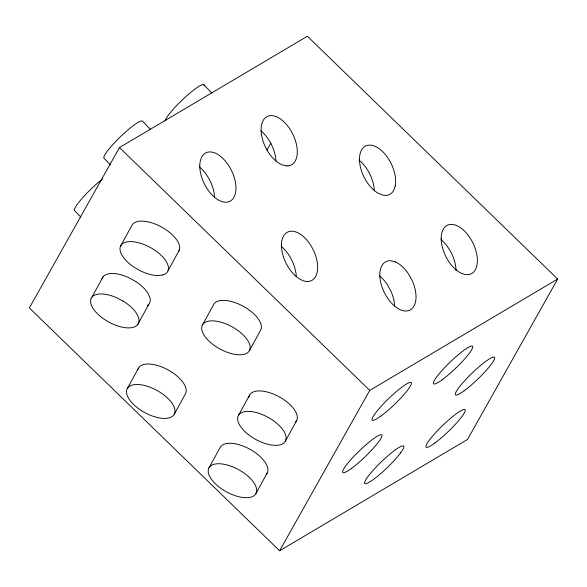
<?xml version="1.0" encoding="UTF-8"?>
<svg xmlns="http://www.w3.org/2000/svg" width="587" height="587" viewBox="0 0 587 587"><rect width="100%" height="100%" fill="white"/><g stroke="black" fill="none" stroke-linecap="round" stroke-linejoin="round"><path stroke-width="0.88" d="M91.983 297.103L103.195 276.616M120.394 246.474L131.605 225.995A26.767 12.65 28.7 0 1 161.484 226.978A26.767 12.65 28.7 0 1 178.47 251.625M137.622 324.743L148.834 304.257M168.051 270.651L179.262 250.172M127.313 388.543L138.525 368.064M202.471 324.919L213.683 304.433A26.767 12.65 28.7 0 1 243.326 306.319A26.767 12.65 28.7 0 1 260.577 330.254L249.365 350.74A26.767 12.65 28.7 0 1 208.825 340.922A26.767 12.65 28.7 0 1 219.56 321.823A26.767 12.65 28.7 0 1 249.365 350.74M174.2 414.363A26.767 12.65 28.7 0 0 144.402 385.446A26.767 12.65 28.7 0 0 133.667 404.553A26.767 12.65 28.7 0 0 174.2 414.363L185.419 393.884A26.767 12.65 28.7 0 0 166.62 369.128A26.767 12.65 28.7 0 0 137.916 369.612M209.009 467.81L220.22 447.331A26.767 12.65 28.7 0 1 251.383 450.075A26.767 12.65 28.7 0 1 266.102 474.479M238.425 415.449L249.636 394.97M255.895 493.63A26.767 12.65 28.7 0 0 226.098 464.713A26.767 12.65 28.7 0 0 215.363 483.813A26.767 12.65 28.7 0 0 255.895 493.63L267.107 473.151M285.319 441.27A26.767 12.65 28.7 0 0 255.514 412.36A26.767 12.65 28.7 0 0 244.786 431.46A26.767 12.65 28.7 0 0 285.319 441.27L296.53 420.791M119.477 147.55L29.35 307.948L279.617 550.767L467.523 439.45L557.65 279.052L307.383 36.233L119.477 147.55L369.751 390.377L557.65 279.052M266.828 150.389L270.856 143.221M279.617 550.767L369.751 390.377M203.74 84.675L211.87 93.135M150.536 129.47L142.399 121.01A26.767 4.102 -43.9 0 0 119.403 137.747A26.767 4.102 -43.9 0 0 104.17 158.373L110.429 164.881M80.786 217.058L74.534 210.55A26.767 4.102 -43.9 0 1 96.4 184.142L101.316 180.004A26.767 4.102 -43.9 0 1 102.637 178.962M441.006 239.621A27.039 15.137 63.7 0 1 456.04 270.673M281.29 246.43A27.039 15.137 63.7 0 1 296.296 276.624M379.496 275.817A27.039 15.137 63.7 0 1 387.515 284.974L390.883 291.159A27.039 15.137 63.7 0 1 394.669 305.922M358.906 160.031A27.039 15.137 63.7 0 1 374.33 190.878M165.152 120.893A26.767 4.102 -43.9 0 1 185.822 96.635A26.767 4.102 -43.9 0 1 204.093 85.812M199.595 167.163A27.039 15.137 63.7 0 1 214.6 197.357M260.87 130.776A27.039 15.137 63.7 0 1 275.934 160.941M248.881 397.37A26.767 12.65 28.7 0 1 278.509 396.438A26.767 12.65 28.7 0 1 295.518 422.119M147.564 305.431A26.767 12.65 28.7 0 0 149.883 297.477L147.953 293.236A26.767 12.65 28.7 0 0 134.225 280.579L128.039 277.335A26.767 12.65 28.7 0 0 102.035 278.81M395.227 185.976L393.598 190.526A27.039 15.137 63.7 0 1 382.951 195.133L378.299 193.306A27.039 15.137 63.7 0 1 359.501 158.204A27.039 15.137 63.7 0 1 380.002 149.325A27.039 15.137 63.7 0 1 395.227 185.976M400.583 452.915L397.186 457.156A27.039 4.138 -43.9 0 1 368.313 482.741A27.039 4.138 -43.9 0 1 374.058 469.248A27.039 4.138 -43.9 0 1 401.926 446.017L403.57 445.915A27.039 4.138 -43.9 0 1 400.583 452.915M162.606 274.995L157.888 275.545A26.767 12.65 28.7 0 1 139.721 270.49L133.704 266.953A26.767 12.65 28.7 0 1 123.373 243.128A26.767 12.65 28.7 0 1 158.373 252.865A26.767 12.65 28.7 0 1 162.606 274.995M286.764 165.886L282.259 164.888A27.039 15.137 63.7 0 1 268.751 152.855L265.28 146.735A27.039 15.137 63.7 0 1 268.883 115.881A27.039 15.137 63.7 0 1 294.901 139.075A27.039 15.137 63.7 0 1 286.764 165.886M395.433 261.941L390.876 260.745A27.039 15.137 63.7 0 0 381.946 286.742A27.039 15.137 63.7 0 0 407.774 310.831A27.039 15.137 63.7 0 0 412.199 280.637L408.838 274.445A27.039 15.137 63.7 0 0 395.433 261.941M123.013 301.058L116.828 297.814A26.767 12.65 28.7 0 0 90.552 301.307A26.767 12.65 28.7 0 0 117.004 325.697A26.767 12.65 28.7 0 0 138.671 317.956L136.742 313.722A26.767 12.65 28.7 0 0 123.013 301.058M441.182 238.073A27.039 15.137 63.7 0 0 468 274.65A27.039 15.137 63.7 0 0 468.631 235.864A27.039 15.137 63.7 0 0 441.182 238.073M281.459 244.882A27.039 15.137 63.7 0 0 308.285 281.459A27.039 15.137 63.7 0 0 308.916 242.68A27.039 15.137 63.7 0 0 281.459 244.882M442.158 379.789A27.039 4.138 -43.9 0 0 472.704 347.335A27.039 4.138 -43.9 0 0 444.256 368.042A27.039 4.138 -43.9 0 0 442.158 379.789M380.824 416.124A27.039 4.138 -43.9 0 0 411.362 383.678A27.039 4.138 -43.9 0 0 382.915 404.377A27.039 4.138 -43.9 0 0 380.824 416.124M434.688 443.163A27.039 4.138 -43.9 0 0 465.234 410.717A27.039 4.138 -43.9 0 0 436.787 431.416A27.039 4.138 -43.9 0 0 434.688 443.163M464.112 390.81A27.039 4.138 -43.9 0 0 494.65 358.356A27.039 4.138 -43.9 0 0 466.203 379.055A27.039 4.138 -43.9 0 0 464.112 390.81M351.4 468.485A27.039 4.138 -43.9 0 0 381.946 436.031A27.039 4.138 -43.9 0 0 353.499 456.737A27.039 4.138 -43.9 0 0 351.4 468.485M199.771 165.615A27.039 15.137 63.7 0 0 226.589 202.192A27.039 15.137 63.7 0 0 227.22 163.413A27.039 15.137 63.7 0 0 199.771 165.615"/></g></svg>
